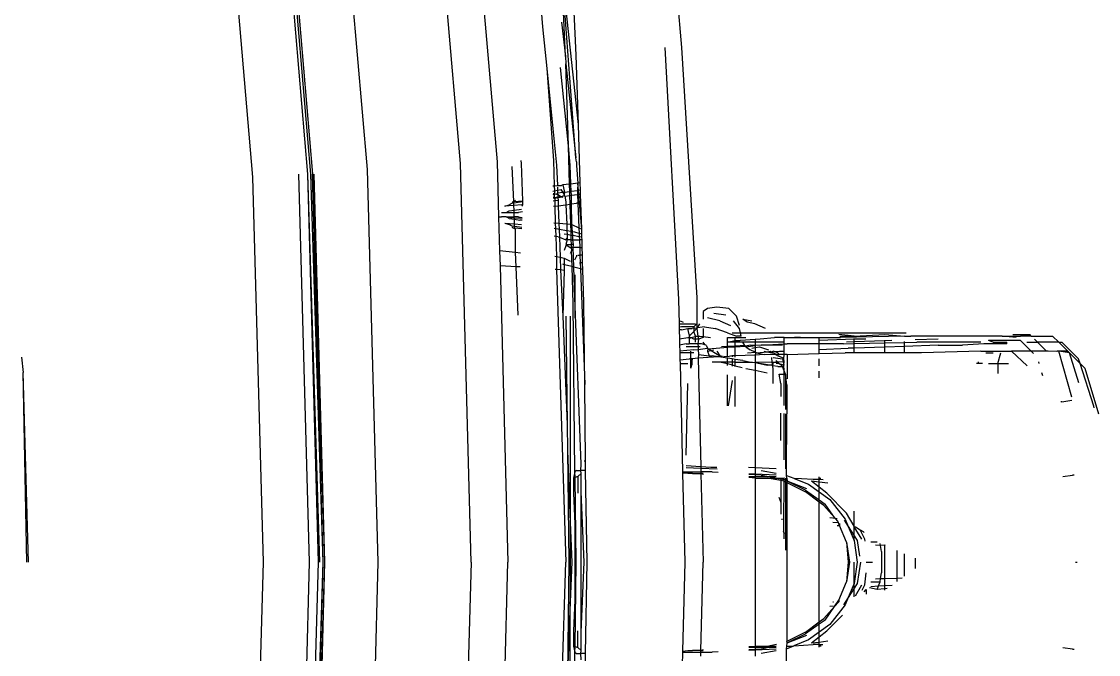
# Model space of a CAD drawing. Header units: millimetres. Extents: x -41292 to 298682, y -22072 to 33155.
# Drawn here: x 26291.7 to 26362.3, y 10527.7 to 10569.2 of the extents above; entities that cross this region are included whole.
import ezdxf

# ---------------------------------------------------------------- set-up
doc = ezdxf.new("R2010")
doc.units = ezdxf.units.MM

# ---------------------------------------------------------------- blocks, each defined once
blk = doc.blocks.new('AHSISHEUD')
for p, q in [((26951.827, 28233.95), (26953.214, 28216.91)), ((26947.827, 28207.95), (26945.627, 28233.55)), ((26948.027, 28233.75), (26950.227, 28208.05)), ((26939.527, 28232.75), (26941.727, 28207.55)), ((26937.827, 28207.25), (26935.727, 28232.25)), ((26938.027, 28207.25), (26935.927, 28232.25)), ((26936.027, 28232.25), (26938.127, 28207.25)), ((26934.227, 28207.05), (26932.127, 28231.75)), ((26961.02, 28230.35), (26962.32, 28215.55)), ((26955.56, 28210.512), (26954.421, 28221.236)), ((26954.72, 28214.95), (26954.421, 28221.236)), ((26955.397, 28208.329), (26954.421, 28221.236)), ((26955.42, 28215.05), (26955.102, 28221.773)), ((26954.44, 28217.215), (26954.72, 28214.95)), ((26953.214, 28216.91), (26953.49, 28214.169)), ((26961.22, 28215.55), (26962.12, 28199.05)), ((26962.32, 28215.55), (26963.32, 28199.15)), ((26954.72, 28214.95), (26954.735, 28214.482)), ((26955.56, 28210.512), (26955.42, 28215.05)), ((26953.49, 28214.169), (26954.127, 28207.85)), ((26953.49, 28214.169), (26953.927, 28208.15)), ((26954.9, 28209.116), (26954.386, 28214.234)), ((26954.735, 28214.482), (26955.397, 28208.329)), ((26954.9, 28209.116), (26954.735, 28214.482)), ((26955.679, 28206.679), (26955.56, 28210.512)), ((26955.027, 28207.85), (26954.9, 28209.116)), ((26954.978, 28206.587), (26954.9, 28209.116)), ((26948.527, 28181.85), (26947.827, 28207.95)), ((26950.227, 28208.05), (26950.323, 28204.463)), ((26951.827, 28207.95), (26951.811, 28208.138)), ((26951.917, 28205.513), (26951.827, 28207.95)), ((26953.927, 28208.15), (26953.978, 28206.489)), ((26954.127, 28207.85), (26954.179, 28206.512)), ((26955.071, 28206.599), (26955.027, 28207.85)), ((26955.427, 28208.05), (26955.397, 28208.329)), ((26955.427, 28208.05), (26955.436, 28207.816)), ((26955.436, 28207.816), (26955.524, 28206.659)), ((26937.227, 28207.25), (26937.927, 28181.85)), ((26938.627, 28181.85), (26937.827, 28207.25)), ((26938.527, 28181.85), (26937.827, 28207.25)), ((26938.827, 28181.85), (26938.027, 28207.25)), ((26938.827, 28181.85), (26938.127, 28207.25)), ((26938.127, 28207.25), (26938.927, 28181.85)), ((26938.227, 28207.25), (26938.927, 28181.85)), ((26941.727, 28207.55), (26942.427, 28181.85)), ((26951.316, 28205.458), (26951.227, 28207.75)), ((26934.927, 28181.85), (26934.227, 28207.05)), ((26953.878, 28206.478), (26953.978, 28206.489)), ((26953.978, 28206.489), (26954.179, 28206.512)), ((26953.978, 28206.489), (26953.988, 28206.162)), ((26954.179, 28206.512), (26954.46, 28206.52)), ((26954.183, 28206.394), (26954.191, 28206.203)), ((26954.527, 28206.55), (26954.46, 28206.52)), ((26954.978, 28206.587), (26954.527, 28206.55)), ((26954.527, 28206.55), (26954.627, 28206.15)), ((26955.071, 28206.599), (26954.978, 28206.587)), ((26954.993, 28206.102), (26954.978, 28206.587)), ((26955.524, 28206.659), (26955.071, 28206.599)), ((26955.087, 28206.115), (26955.071, 28206.599)), ((26955.524, 28206.659), (26955.499, 28206.168)), ((26955.679, 28206.679), (26955.524, 28206.659)), ((26955.561, 28206.176), (26955.524, 28206.659)), ((26955.694, 28206.194), (26955.679, 28206.679)), ((26953.888, 28206.142), (26953.988, 28206.162)), ((26953.994, 28205.972), (26953.894, 28205.959)), ((26953.895, 28205.923), (26953.994, 28205.972)), ((26953.9, 28205.755), (26954.001, 28205.734)), ((26954.001, 28205.734), (26953.901, 28205.722)), ((26954.003, 28205.663), (26953.927, 28205.65)), ((26953.988, 28206.162), (26954.191, 28206.203)), ((26953.988, 28206.162), (26953.994, 28205.972)), ((26953.994, 28205.972), (26954.127, 28205.95)), ((26954.001, 28205.734), (26953.994, 28205.972)), ((26954.001, 28205.734), (26954.208, 28205.76)), ((26954.001, 28205.734), (26954.003, 28205.663)), ((26954.21, 28205.697), (26954.003, 28205.663)), ((26954.003, 28205.663), (26954.007, 28205.523)), ((26954.198, 28205.999), (26954.127, 28205.95)), ((26954.127, 28205.95), (26954.202, 28205.913)), ((26954.191, 28206.203), (26954.427, 28206.25)), ((26954.191, 28206.203), (26954.198, 28205.999)), ((26954.563, 28206.046), (26954.198, 28205.999)), ((26954.198, 28205.999), (26954.202, 28205.913)), ((26954.202, 28205.913), (26954.389, 28205.819)), ((26954.202, 28205.913), (26954.208, 28205.76)), ((26954.208, 28205.76), (26954.389, 28205.819)), ((26954.208, 28205.76), (26954.21, 28205.697)), ((26954.527, 28205.75), (26954.21, 28205.697)), ((26954.21, 28205.697), (26954.227, 28205.55)), ((26954.389, 28205.819), (26954.447, 28205.79)), ((26954.563, 28206.046), (26954.427, 28206.25)), ((26954.447, 28205.79), (26954.627, 28205.85)), ((26954.447, 28205.79), (26954.527, 28205.75)), ((26954.641, 28206.056), (26954.563, 28206.046)), ((26954.627, 28205.95), (26954.563, 28206.046)), ((26954.627, 28206.15), (26954.641, 28206.056)), ((26954.641, 28206.056), (26954.627, 28205.95)), ((26954.627, 28205.95), (26954.627, 28205.85)), ((26954.627, 28205.85), (26954.675, 28205.819)), ((26954.993, 28206.102), (26954.641, 28206.056)), ((26954.675, 28205.819), (26955.001, 28205.86)), ((26954.675, 28205.819), (26954.727, 28205.45)), ((26955.087, 28206.115), (26954.993, 28206.102)), ((26955.001, 28205.86), (26954.993, 28206.102)), ((26955.001, 28205.86), (26955.096, 28205.872)), ((26955.018, 28205.292), (26955.001, 28205.86)), ((26955.499, 28206.168), (26955.087, 28206.115)), ((26955.096, 28205.872), (26955.087, 28206.115)), ((26955.096, 28205.872), (26955.508, 28205.924)), ((26955.115, 28205.306), (26955.096, 28205.872)), ((26955.561, 28206.176), (26955.499, 28206.168)), ((26955.499, 28206.168), (26955.508, 28205.924)), ((26955.508, 28205.924), (26955.579, 28205.933)), ((26955.508, 28205.924), (26955.53, 28205.362)), ((26955.694, 28206.194), (26955.561, 28206.176)), ((26955.579, 28205.933), (26955.561, 28206.176)), ((26955.579, 28205.933), (26955.701, 28205.948)), ((26955.622, 28205.372), (26955.579, 28205.933)), ((26955.701, 28205.948), (26955.694, 28206.194)), ((26955.719, 28205.383), (26955.701, 28205.948)), ((26950.727, 28205.15), (26951.027, 28205.25)), ((26951.326, 28205.205), (26950.727, 28205.15)), ((26951.227, 28205.35), (26951.027, 28205.25)), ((26951.227, 28205.45), (26951.316, 28205.458)), ((26951.319, 28205.362), (26951.227, 28205.35)), ((26951.316, 28205.458), (26951.427, 28205.55)), ((26951.316, 28205.458), (26951.917, 28205.513)), ((26951.319, 28205.362), (26951.316, 28205.458)), ((26951.914, 28205.436), (26951.319, 28205.362)), ((26951.326, 28205.205), (26951.319, 28205.362)), ((26951.827, 28205.25), (26951.326, 28205.205)), ((26951.338, 28204.889), (26951.326, 28205.205)), ((26951.827, 28205.25), (26951.906, 28205.26)), ((26951.902, 28205.159), (26951.906, 28205.26)), ((26951.906, 28205.26), (26951.914, 28205.436)), ((26951.914, 28205.436), (26951.917, 28205.513)), ((26953.908, 28205.51), (26954.007, 28205.523)), ((26954.007, 28205.147), (26953.919, 28205.132)), ((26954.007, 28205.523), (26954.227, 28205.55)), ((26954.007, 28205.523), (26954.007, 28205.147)), ((26954.007, 28205.147), (26954.23, 28205.179)), ((26954.007, 28205.147), (26954.027, 28204.05)), ((26954.227, 28205.55), (26954.23, 28205.179)), ((26954.23, 28205.179), (26954.736, 28205.251)), ((26954.23, 28205.179), (26954.274, 28204.028)), ((26954.727, 28205.45), (26954.736, 28205.251)), ((26954.736, 28205.251), (26955.018, 28205.292)), ((26954.736, 28205.251), (26954.788, 28203.981)), ((26955.018, 28205.292), (26955.115, 28205.306)), ((26955.059, 28203.956), (26955.018, 28205.292)), ((26955.115, 28205.306), (26955.427, 28205.35)), ((26955.127, 28203.95), (26955.115, 28205.306)), ((26955.53, 28205.362), (26955.427, 28205.35)), ((26955.622, 28205.372), (26955.53, 28205.362)), ((26955.53, 28205.362), (26955.592, 28203.736)), ((26955.719, 28205.383), (26955.622, 28205.372)), ((26955.772, 28203.653), (26955.622, 28205.372)), ((26955.772, 28203.653), (26955.719, 28205.383)), ((26950.323, 28204.463), (26950.527, 28204.45)), ((26950.323, 28204.463), (26950.383, 28202.234)), ((26950.527, 28204.75), (26950.827, 28204.75)), ((26950.827, 28204.45), (26950.527, 28204.45)), ((26950.827, 28204.75), (26951.027, 28204.85)), ((26950.827, 28204.75), (26951.343, 28204.75)), ((26950.87, 28204.429), (26950.827, 28204.45)), ((26951.355, 28204.45), (26950.87, 28204.429)), ((26951.027, 28204.35), (26950.87, 28204.429)), ((26950.87, 28204.429), (26951.357, 28204.398)), ((26951.027, 28204.85), (26951.338, 28204.889)), ((26951.027, 28204.35), (26951.36, 28204.303)), ((26951.338, 28204.889), (26951.827, 28204.95)), ((26951.343, 28204.75), (26951.338, 28204.889)), ((26951.343, 28204.75), (26951.627, 28204.75)), ((26951.355, 28204.45), (26951.343, 28204.75)), ((26951.627, 28204.45), (26951.355, 28204.45)), ((26951.357, 28204.398), (26951.355, 28204.45)), ((26951.357, 28204.398), (26951.869, 28204.366)), ((26951.36, 28204.303), (26951.357, 28204.398)), ((26951.36, 28204.303), (26951.727, 28204.25)), ((26951.372, 28203.992), (26951.36, 28204.303)), ((26951.887, 28204.794), (26951.627, 28204.75)), ((26951.627, 28204.45), (26951.871, 28204.41)), ((26951.863, 28204.23), (26951.727, 28204.25)), ((26950.727, 28204.05), (26951.027, 28203.95)), ((26950.727, 28204.05), (26951.372, 28203.992)), ((26951.227, 28203.85), (26951.027, 28203.95)), ((26951.379, 28203.829), (26951.227, 28203.85)), ((26951.227, 28203.75), (26951.382, 28203.736)), ((26951.385, 28203.672), (26951.227, 28203.75)), ((26951.372, 28203.992), (26951.827, 28203.95)), ((26951.379, 28203.829), (26951.372, 28203.992)), ((26951.844, 28203.762), (26951.379, 28203.829)), ((26951.382, 28203.736), (26951.379, 28203.829)), ((26951.382, 28203.736), (26951.841, 28203.694)), ((26951.385, 28203.672), (26951.382, 28203.736)), ((26951.427, 28203.65), (26951.385, 28203.672)), ((26951.445, 28202.122), (26951.427, 28203.65)), ((26953.952, 28204.063), (26954.027, 28204.05)), ((26954.064, 28203.671), (26953.963, 28203.683)), ((26954.274, 28204.028), (26954.027, 28204.05)), ((26954.027, 28204.05), (26954.064, 28203.671)), ((26954.227, 28203.65), (26954.064, 28203.671)), ((26954.064, 28203.671), (26954.079, 28203.174)), ((26954.289, 28203.639), (26954.227, 28203.65)), ((26954.788, 28203.981), (26954.274, 28204.028)), ((26954.274, 28204.028), (26954.289, 28203.639)), ((26954.807, 28203.545), (26954.289, 28203.639)), ((26954.289, 28203.639), (26954.309, 28203.117)), ((26954.788, 28203.981), (26954.807, 28203.545)), ((26955.059, 28203.956), (26954.788, 28203.981)), ((26954.807, 28203.545), (26954.816, 28203.316)), ((26955.074, 28203.496), (26954.807, 28203.545)), ((26955.127, 28203.95), (26955.059, 28203.956)), ((26955.074, 28203.496), (26955.059, 28203.956)), ((26955.179, 28203.477), (26955.127, 28203.95)), ((26955.127, 28203.95), (26955.592, 28203.736)), ((26955.592, 28203.736), (26955.772, 28203.653)), ((26955.592, 28203.736), (26955.606, 28203.374)), ((26955.782, 28203.326), (26955.772, 28203.653)), ((26954.079, 28203.174), (26953.978, 28203.19)), ((26954.227, 28203.15), (26954.079, 28203.174)), ((26954.079, 28203.174), (26954.119, 28201.863)), ((26954.227, 28203.15), (26954.309, 28203.117)), ((26954.309, 28203.117), (26954.727, 28202.95)), ((26954.309, 28203.117), (26954.36, 28201.81)), ((26954.627, 28203.35), (26954.816, 28203.316)), ((26954.727, 28202.95), (26954.827, 28203.05)), ((26954.827, 28202.95), (26954.727, 28202.95)), ((26954.827, 28202.95), (26954.727, 28202.65)), ((26954.816, 28203.316), (26955.081, 28203.268)), ((26954.816, 28203.316), (26954.827, 28203.05)), ((26954.827, 28203.05), (26954.827, 28202.95)), ((26955.091, 28202.95), (26954.827, 28202.95)), ((26955.179, 28203.477), (26955.074, 28203.496)), ((26955.081, 28203.268), (26955.074, 28203.496)), ((26955.081, 28203.268), (26955.187, 28203.249)), ((26955.091, 28202.95), (26955.081, 28203.268)), ((26955.1, 28202.65), (26955.091, 28202.95)), ((26955.091, 28202.95), (26955.197, 28202.95)), ((26955.327, 28203.45), (26955.179, 28203.477)), ((26955.187, 28203.249), (26955.179, 28203.477)), ((26955.187, 28203.249), (26955.614, 28203.171)), ((26955.197, 28202.95), (26955.187, 28203.249)), ((26955.197, 28202.95), (26955.622, 28202.95)), ((26955.227, 28202.65), (26955.197, 28202.95)), ((26955.606, 28203.374), (26955.327, 28203.45)), ((26955.782, 28203.326), (26955.606, 28203.374)), ((26955.606, 28203.374), (26955.614, 28203.171)), ((26955.614, 28203.171), (26955.727, 28203.15)), ((26955.614, 28203.171), (26955.622, 28202.95)), ((26955.622, 28202.95), (26955.641, 28202.45)), ((26955.794, 28202.95), (26955.622, 28202.95)), ((26955.727, 28203.15), (26955.788, 28203.135)), ((26955.785, 28203.219), (26955.782, 28203.326)), ((26955.788, 28203.135), (26955.785, 28203.219)), ((26955.794, 28202.95), (26955.788, 28203.135)), ((26955.809, 28202.45), (26955.794, 28202.95)), ((26951.445, 28202.122), (26950.383, 28202.234)), ((26950.383, 28202.234), (26950.427, 28201.25)), ((26954.727, 28202.55), (26954.627, 28202.25)), ((26954.727, 28202.65), (26955.027, 28202.45)), ((26954.727, 28202.65), (26955.1, 28202.65)), ((26955.027, 28202.45), (26955.106, 28202.45)), ((26955.113, 28202.222), (26955.027, 28202.05)), ((26955.227, 28202.65), (26955.1, 28202.65)), ((26955.106, 28202.45), (26955.1, 28202.65)), ((26955.106, 28202.45), (26955.214, 28202.45)), ((26955.127, 28202.25), (26955.106, 28202.45)), ((26955.127, 28202.25), (26955.113, 28202.222)), ((26955.145, 28201.196), (26955.113, 28202.222)), ((26955.214, 28202.45), (26955.227, 28202.65)), ((26955.259, 28201.167), (26955.214, 28202.45)), ((26955.641, 28202.45), (26955.214, 28202.45)), ((26955.641, 28202.45), (26955.809, 28202.45)), ((26955.641, 28202.45), (26955.66, 28201.95)), ((26955.824, 28201.95), (26955.809, 28202.45)), ((26951.774, 28202.087), (26951.445, 28202.122)), ((26951.481, 28201.192), (26951.445, 28202.122)), ((26954.018, 28201.886), (26954.119, 28201.863)), ((26954.119, 28201.863), (26954.117, 28201.007)), ((26954.119, 28201.863), (26954.36, 28201.81)), ((26954.36, 28201.81), (26954.627, 28201.75)), ((26954.36, 28201.81), (26954.392, 28200.976)), ((26954.627, 28201.75), (26955.027, 28201.55)), ((26954.627, 28201.75), (26954.627, 28201.325)), ((26955.327, 28201.65), (26955.427, 28201.85)), ((26955.427, 28201.95), (26955.427, 28201.85)), ((26955.527, 28201.95), (26955.66, 28201.95)), ((26955.627, 28201.45), (26955.679, 28201.45)), ((26955.66, 28201.95), (26955.679, 28201.45)), ((26955.824, 28201.95), (26955.66, 28201.95)), ((26955.679, 28201.45), (26955.694, 28201.059)), ((26955.827, 28201.45), (26955.679, 28201.45)), ((26955.827, 28201.45), (26955.824, 28201.95)), ((26955.853, 28201.019), (26955.827, 28201.45)), ((26951.481, 28201.192), (26950.427, 28201.25)), ((26950.427, 28201.25), (26950.927, 28181.85)), ((26951.736, 28201.178), (26951.481, 28201.192)), ((26951.603, 28198.012), (26951.481, 28201.192)), ((26954.117, 28201.007), (26954.044, 28201.015)), ((26954.117, 28201.007), (26954.727, 28181.85)), ((26954.392, 28200.976), (26954.145, 28201.004)), ((26954.627, 28200.95), (26954.392, 28200.976)), ((26954.392, 28200.976), (26954.527, 28197.95)), ((26954.627, 28201.325), (26954.527, 28201.35)), ((26954.627, 28200.95), (26954.527, 28197.95)), ((26954.627, 28201.325), (26954.627, 28200.95)), ((26955.145, 28201.196), (26954.627, 28201.325)), ((26955.259, 28201.167), (26955.145, 28201.196)), ((26955.22, 28198.75), (26955.145, 28201.196)), ((26955.327, 28199.183), (26955.259, 28201.167)), ((26955.694, 28201.059), (26955.259, 28201.167)), ((26955.853, 28201.019), (26955.694, 28201.059)), ((26955.694, 28201.059), (26955.983, 28193.481)), ((26955.92, 28198.85), (26955.853, 28201.019)), ((26955.327, 28200.65), (26955.327, 28199.183)), ((26955.327, 28187.75), (26955.22, 28198.75)), ((26955.327, 28199.183), (26955.327, 28197.85)), ((26955.727, 28188.25), (26955.327, 28199.183)), ((26955.983, 28193.481), (26955.92, 28198.85)), ((26962.12, 28199.05), (26962.157, 28197.45)), ((26963.32, 28199.15), (26963.32, 28197.45)), ((26954.527, 28197.95), (26954.827, 28190.85)), ((26954.727, 28197.95), (26954.827, 28190.85)), ((26955.027, 28197.95), (26955.027, 28184.45)), ((26964.02, 28198.45), (26963.72, 28198.25)), ((26963.72, 28198.25), (26963.72, 28197.75)), ((26964.62, 28198.55), (26964.02, 28198.45)), ((26964.42, 28198.15), (26965.22, 28198.05)), ((26965.42, 28198.45), (26964.62, 28198.55)), ((26965.92, 28197.95), (26965.42, 28198.45)), ((26966.12, 28197.35), (26965.92, 28197.95)), ((26962.157, 28197.45), (26962.163, 28197.224)), ((26962.157, 28197.45), (26963.22, 28197.45)), ((26962.32, 28197.25), (26962.163, 28197.224)), ((26962.163, 28197.224), (26962.167, 28197.05)), ((26962.22, 28197.65), (26962.42, 28197.55)), ((26963.12, 28197.25), (26962.32, 28197.25)), ((26963.32, 28197.45), (26963.12, 28197.25)), ((26963.12, 28197.25), (26963.12, 28197.163)), ((26963.32, 28197.45), (26963.32, 28197.15)), ((26963.32, 28197.15), (26963.365, 28197.193)), ((26963.365, 28197.193), (26963.52, 28197.45)), ((26963.82, 28197.25), (26963.365, 28197.193)), ((26963.82, 28197.25), (26964.52, 28197.15)), ((26964.82, 28197.65), (26964.02, 28197.85)), ((26964.82, 28197.65), (26965.52, 28197.35)), ((26966.12, 28197.15), (26965.72, 28197.65)), ((26966.32, 28197.75), (26966.92, 28197.65)), ((26966.62, 28197.55), (26966.32, 28197.75)), ((26967.12, 28197.45), (26966.62, 28197.55)), ((26967.82, 28197.15), (26967.12, 28197.45)), ((26962.32, 28197.05), (26962.167, 28197.05)), ((26962.167, 28197.05), (26962.18, 28196.473)), ((26962.18, 28196.473), (26962.72, 28196.55)), ((26962.32, 28197.05), (26962.72, 28197.15)), ((26962.72, 28197.15), (26963.02, 28197.15)), ((26962.82, 28196.75), (26962.72, 28197.15)), ((26962.72, 28196.55), (26962.82, 28196.563)), ((26963.12, 28196.95), (26962.82, 28196.65)), ((26962.82, 28196.75), (26962.82, 28196.65)), ((26962.82, 28196.65), (26962.82, 28196.563)), ((26962.82, 28196.563), (26962.92, 28196.55)), ((26962.82, 28196.563), (26962.82, 28196.45)), ((26962.92, 28196.55), (26962.82, 28196.45)), ((26962.92, 28196.55), (26963.22, 28196.613)), ((26963.12, 28196.45), (26962.92, 28196.55)), ((26963.12, 28197.163), (26963.02, 28197.15)), ((26963.12, 28197.163), (26963.12, 28196.95)), ((26963.32, 28197.15), (26963.12, 28197.163)), ((26963.32, 28197.15), (26963.12, 28196.95)), ((26963.22, 28196.65), (26963.12, 28196.95)), ((26963.22, 28196.65), (26963.378, 28196.633)), ((26963.22, 28196.613), (26963.22, 28196.65)), ((26963.22, 28196.613), (26963.378, 28196.633)), ((26963.22, 28196.45), (26963.22, 28196.613)), ((26963.32, 28197.15), (26963.378, 28196.633)), ((26963.378, 28196.633), (26963.42, 28196.65)), ((26963.378, 28196.633), (26963.42, 28196.45)), ((26963.42, 28196.65), (26963.52, 28196.65)), ((26963.72, 28196.55), (26963.42, 28196.45)), ((26963.52, 28196.65), (26963.72, 28196.622)), ((26963.72, 28197.15), (26963.72, 28196.622)), ((26963.72, 28196.622), (26963.72, 28196.55)), ((26963.72, 28196.622), (26964.22, 28196.55)), ((26965.32, 28196.85), (26964.52, 28197.15)), ((26965.32, 28196.85), (26965.92, 28196.65)), ((26965.327, 28196.55), (26965.827, 28196.55)), ((26965.327, 28196.25), (26965.327, 28196.55)), ((26965.627, 28196.85), (26966.18, 28196.85)), ((26965.827, 28196.55), (26966.527, 28196.55)), ((26965.827, 28196.35), (26965.827, 28196.55)), ((26966.22, 28196.65), (26965.92, 28196.65)), ((26966.18, 28196.85), (26966.12, 28197.15)), ((26966.22, 28196.65), (26966.18, 28196.85)), ((26966.18, 28196.85), (26977.027, 28196.85)), ((26967.458, 28196.468), (26968.394, 28196.55)), ((26969.027, 28196.55), (26968.394, 28196.55)), ((26969.027, 28196.55), (26969.327, 28196.55)), ((26969.027, 28196.25), (26969.027, 28196.55)), ((26969.327, 28196.55), (26970.089, 28196.596)), ((26969.327, 28196.55), (26971.327, 28196.55)), ((26971.327, 28196.55), (26972.727, 28196.55)), ((26971.327, 28196.35), (26971.327, 28196.55)), ((26973.627, 28196.65), (26972.627, 28196.75)), ((26972.677, 28196.65), (26973.627, 28196.65)), ((26976.927, 28196.65), (26972.727, 28196.55)), ((26973.627, 28196.65), (26975.627, 28196.75)), ((26973.627, 28196.45), (26973.627, 28196.496)), ((26975.627, 28196.75), (26976.927, 28196.65)), ((26976.927, 28196.65), (26977.327, 28196.65)), ((26983.327, 28196.65), (26977.327, 28196.65)), ((26984.227, 28196.55), (26983.327, 28196.65)), ((26983.327, 28196.65), (26983.727, 28196.65)), ((26983.727, 28196.65), (26984.527, 28196.65)), ((26984.027, 28196.75), (26984.927, 28196.75)), ((26984.527, 28196.65), (26984.927, 28196.75)), ((26985.227, 28196.65), (26984.527, 28196.65)), ((26984.927, 28196.75), (26985.127, 28196.75)), ((26985.227, 28196.65), (26985.127, 28196.75)), ((26985.227, 28196.65), (26986.627, 28196.65)), ((26986.627, 28196.65), (26987.027, 28196.25)), ((26962.18, 28196.473), (26962.19, 28196.063)), ((26962.627, 28196.15), (26962.19, 28196.063)), ((26962.19, 28196.063), (26962.199, 28195.666)), ((26962.627, 28196.15), (26962.82, 28196.15)), ((26963.394, 28195.95), (26962.627, 28195.95)), ((26962.82, 28196.45), (26962.82, 28196.15)), ((26963.39, 28196.15), (26962.82, 28196.15)), ((26963.22, 28196.45), (26963.12, 28196.45)), ((26963.22, 28196.25), (26963.22, 28196.45)), ((26963.42, 28196.45), (26963.22, 28196.45)), ((26963.42, 28196.45), (26963.39, 28196.15)), ((26963.62, 28196.15), (26963.39, 28196.15)), ((26963.39, 28196.15), (26963.394, 28195.95)), ((26963.527, 28195.95), (26963.394, 28195.95)), ((26963.394, 28195.95), (26963.398, 28195.77)), ((26963.398, 28195.77), (26964.02, 28195.85)), ((26963.854, 28196.072), (26963.62, 28196.15)), ((26963.854, 28196.072), (26963.72, 28196.25)), ((26963.92, 28196.05), (26963.854, 28196.072)), ((26963.92, 28196.05), (26964.02, 28195.85)), ((26964.02, 28195.85), (26964.069, 28195.82)), ((26964.02, 28195.85), (26964.027, 28195.817)), ((26964.027, 28195.817), (26964.02, 28195.65)), ((26964.069, 28195.82), (26965.327, 28195.913)), ((26964.069, 28195.82), (26964.249, 28195.707)), ((26965.327, 28195.971), (26964.927, 28195.95)), ((26965.327, 28196.25), (26965.827, 28196.35)), ((26965.822, 28196.25), (26965.327, 28196.25)), ((26965.327, 28195.971), (26965.327, 28196.25)), ((26965.827, 28195.998), (26965.327, 28195.971)), ((26965.327, 28195.913), (26965.327, 28195.971)), ((26965.327, 28195.913), (26965.827, 28195.95)), ((26965.327, 28195.297), (26965.327, 28195.913)), ((26965.822, 28196.25), (26965.827, 28196.35)), ((26966.32, 28196.25), (26965.822, 28196.25)), ((26965.827, 28195.998), (26965.822, 28196.25)), ((26965.827, 28196.35), (26966.127, 28196.35)), ((26966.466, 28196.031), (26965.827, 28195.998)), ((26965.827, 28195.95), (26965.827, 28195.998)), ((26965.827, 28195.95), (26966.494, 28195.989)), ((26965.827, 28195.356), (26965.827, 28195.95)), ((26966.127, 28196.35), (26966.182, 28196.378)), ((26966.182, 28196.378), (26967.127, 28196.438)), ((26967.127, 28196.25), (26966.32, 28196.25)), ((26966.466, 28196.031), (26966.32, 28196.25)), ((26966.494, 28195.989), (26966.466, 28196.031)), ((26966.827, 28196.05), (26966.494, 28195.989)), ((26966.52, 28195.95), (26966.494, 28195.989)), ((26966.52, 28195.95), (26967.127, 28196.027)), ((26966.52, 28195.95), (26966.82, 28195.75)), ((26967.127, 28196.027), (26966.827, 28196.05)), ((26966.92, 28195.85), (26967.127, 28195.892)), ((26967.127, 28196.438), (26967.458, 28196.468)), ((26967.127, 28196.438), (26967.127, 28196.25)), ((26969.027, 28196.25), (26967.127, 28196.25)), ((26967.127, 28196.25), (26967.127, 28196.027)), ((26967.527, 28196.05), (26967.127, 28196.027)), ((26967.127, 28196.027), (26967.127, 28195.892)), ((26967.127, 28195.892), (26967.42, 28195.95)), ((26967.127, 28195.892), (26967.127, 28195.597)), ((26967.42, 28195.95), (26968.02, 28195.75)), ((26967.527, 28196.05), (26969.027, 28196.138)), ((26968.927, 28196.05), (26967.527, 28196.05)), ((26969.027, 28196.138), (26969.027, 28196.25)), ((26969.027, 28196.138), (26969.227, 28196.15)), ((26969.027, 28195.663), (26969.027, 28196.138)), ((26971.327, 28196.15), (26969.227, 28196.15)), ((26973.627, 28196.45), (26971.327, 28196.35)), ((26971.327, 28196.15), (26971.327, 28196.35)), ((26972.927, 28196.15), (26971.327, 28196.15)), ((26971.327, 28195.764), (26971.327, 28196.15)), ((26971.327, 28195.764), (26973.227, 28195.85)), ((26972.927, 28196.15), (26973.627, 28196.165)), ((26973.627, 28196.267), (26973.127, 28196.25)), ((26973.573, 28195.862), (26973.227, 28195.85)), ((26974.394, 28196.45), (26973.627, 28196.45)), ((26973.627, 28196.267), (26973.627, 28196.45)), ((26975.627, 28196.334), (26973.627, 28196.267)), ((26973.627, 28196.165), (26973.627, 28196.267)), ((26973.627, 28196.165), (26975.627, 28196.207)), ((26973.627, 28195.864), (26973.627, 28196.165)), ((26975.627, 28195.932), (26973.627, 28195.864)), ((26973.627, 28195.55), (26973.627, 28195.864)), ((26975.627, 28196.334), (26975.627, 28196.376)), ((26976.084, 28196.349), (26975.627, 28196.334)), ((26975.627, 28196.207), (26975.627, 28196.334)), ((26975.627, 28196.207), (26976.927, 28196.234)), ((26975.627, 28195.932), (26975.627, 28196.207)), ((26976.927, 28195.976), (26975.627, 28195.932)), ((26975.627, 28195.55), (26975.627, 28195.932)), ((26976.927, 28196.234), (26976.927, 28196.298)), ((26976.927, 28196.234), (26977.727, 28196.25)), ((26976.927, 28195.976), (26976.927, 28196.234)), ((26979.127, 28196.05), (26976.927, 28195.976)), ((26976.927, 28195.55), (26976.927, 28195.976)), ((26979.127, 28196.45), (26977.615, 28196.4)), ((26981.927, 28196.25), (26977.727, 28196.25)), ((26979.127, 28196.05), (26980.727, 28196.05)), ((26982.127, 28196.15), (26980.727, 28196.05)), ((26983.627, 28196.15), (26982.127, 28196.15)), ((26982.727, 28196.25), (26982.427, 28196.35)), ((26984.527, 28196.35), (26982.427, 28196.35)), ((26982.727, 28196.25), (26983.627, 28196.25)), ((26983.627, 28196.15), (26983.627, 28196.25)), ((26984.527, 28196.35), (26985.227, 28195.65)), ((26984.927, 28196.25), (26985.627, 28196.25)), ((26985.627, 28196.25), (26985.427, 28196.45)), ((26986.227, 28195.65), (26985.627, 28196.25)), ((26987.027, 28196.25), (26985.627, 28196.25)), ((26987.027, 28196.25), (26987.627, 28195.65)), ((26987.027, 28196.25), (26987.227, 28196.25)), ((26987.227, 28196.25), (26988.327, 28195.15)), ((26919.074, 28195.262), (26919.184, 28194.253)), ((26963.127, 28195.75), (26962.199, 28195.666)), ((26962.199, 28195.666), (26962.202, 28195.55)), ((26962.92, 28195.55), (26962.202, 28195.55)), ((26962.202, 28195.55), (26962.212, 28195.099)), ((26962.212, 28195.099), (26962.827, 28195.15)), ((26962.212, 28195.099), (26962.218, 28194.85)), ((26962.92, 28195.157), (26962.827, 28195.15)), ((26962.92, 28195.55), (26962.92, 28195.65)), ((26963.127, 28195.55), (26962.92, 28195.55)), ((26962.92, 28195.157), (26962.92, 28195.55)), ((26962.92, 28194.55), (26962.92, 28195.157)), ((26963.02, 28195.15), (26962.92, 28195.157)), ((26963.02, 28195.15), (26962.92, 28194.55)), ((26963.412, 28195.192), (26963.02, 28195.15)), ((26963.02, 28194.75), (26963.02, 28195.15)), ((26963.127, 28195.75), (26963.398, 28195.77)), ((26963.398, 28195.77), (26963.42, 28195.45)), ((26963.42, 28195.45), (26963.412, 28195.192)), ((26964.742, 28195.287), (26963.412, 28195.192)), ((26963.412, 28195.192), (26963.576, 28188.091)), ((26963.42, 28195.45), (26964.12, 28195.35)), ((26964.02, 28195.65), (26964.249, 28195.707)), ((26964.02, 28195.65), (26964.12, 28195.35)), ((26964.12, 28195.35), (26964.32, 28195.35)), ((26964.249, 28195.707), (26964.42, 28195.75)), ((26964.249, 28195.707), (26964.82, 28195.35)), ((26964.742, 28195.287), (26964.32, 28195.35)), ((26964.62, 28195.65), (26964.82, 28195.35)), ((26965.327, 28195.199), (26964.742, 28195.287)), ((26964.999, 28195.315), (26964.82, 28195.35)), ((26965.327, 28195.297), (26965.073, 28195.311)), ((26965.627, 28195.35), (26965.327, 28195.297)), ((26965.327, 28194.95), (26965.327, 28195.199)), ((26965.627, 28195.154), (26965.327, 28195.199)), ((26965.827, 28195.356), (26965.627, 28195.35)), ((26965.627, 28195.35), (26965.627, 28195.281)), ((26965.627, 28195.154), (26965.627, 28194.95)), ((26965.827, 28195.124), (26965.627, 28195.154)), ((26967.127, 28195.392), (26965.827, 28195.356)), ((26965.827, 28195.271), (26965.827, 28195.356)), ((26965.827, 28194.95), (26965.827, 28195.124)), ((26966.32, 28195.05), (26965.827, 28195.124)), ((26966.627, 28195.55), (26967.127, 28195.597)), ((26967.127, 28195.597), (26966.82, 28195.75)), ((26967.169, 28195.576), (26967.127, 28195.597)), ((26967.169, 28195.576), (26967.127, 28195.392)), ((26967.72, 28195.45), (26967.127, 28195.392)), ((26967.127, 28195.392), (26967.127, 28194.923)), ((26967.22, 28195.55), (26967.169, 28195.576)), ((26967.22, 28195.55), (26967.914, 28195.612)), ((26967.22, 28195.55), (26967.72, 28195.45)), ((26967.72, 28195.65), (26967.914, 28195.612)), ((26968.5, 28195.43), (26967.72, 28195.45)), ((26967.914, 28195.612), (26968.12, 28195.65)), ((26967.914, 28195.612), (26968.22, 28195.55)), ((26968.12, 28195.65), (26968.173, 28195.624)), ((26968.173, 28195.624), (26968.32, 28195.65)), ((26968.173, 28195.624), (26968.32, 28195.55)), ((26968.22, 28195.55), (26968.32, 28195.55)), ((26968.258, 28194.95), (26968.22, 28195.25)), ((26968.371, 28195.633), (26968.32, 28195.65)), ((26968.38, 28195.51), (26968.32, 28195.55)), ((26968.32, 28195.25), (26968.92, 28195.15)), ((26968.371, 28195.633), (26968.727, 28195.65)), ((26968.62, 28195.55), (26968.371, 28195.633)), ((26968.38, 28195.51), (26968.62, 28195.45)), ((26968.5, 28195.43), (26968.38, 28195.51)), ((26968.62, 28195.45), (26968.5, 28195.43)), ((26968.62, 28195.35), (26968.5, 28195.43)), ((26968.72, 28195.45), (26968.62, 28195.55)), ((26968.62, 28195.45), (26968.72, 28195.45)), ((26968.62, 28195.35), (26968.92, 28195.25)), ((26969.027, 28195.445), (26968.72, 28195.45)), ((26968.727, 28195.65), (26969.027, 28195.663)), ((26969.02, 28195.15), (26968.92, 28195.15)), ((26968.92, 28195.15), (26968.966, 28194.965)), ((26969.02, 28195.15), (26969.027, 28195.445)), ((26969.027, 28194.968), (26969.02, 28195.15)), ((26969.027, 28195.445), (26969.027, 28195.663)), ((26969.227, 28195.45), (26969.027, 28195.445)), ((26969.227, 28195.45), (26971.327, 28195.506)), ((26969.227, 28195.45), (26969.227, 28193.85)), ((26971.327, 28195.506), (26971.327, 28195.764)), ((26971.327, 28195.506), (26973.027, 28195.55)), ((26971.327, 28194.706), (26971.327, 28195.148)), ((26973.627, 28195.55), (26973.027, 28195.55)), ((26975.627, 28195.55), (26973.627, 28195.55)), ((26976.927, 28195.55), (26975.627, 28195.55)), ((26978.027, 28195.55), (26976.927, 28195.55)), ((26981.927, 28195.65), (26978.027, 28195.55)), ((26981.927, 28195.65), (26983.927, 28195.65)), ((26982.252, 28195.55), (26982.727, 28195.55)), ((26983.027, 28194.85), (26983.227, 28195.55)), ((26983.927, 28195.65), (26984.966, 28194.706)), ((26985.227, 28195.65), (26983.927, 28195.65)), ((26985.227, 28195.65), (26985.361, 28195.517)), ((26986.227, 28195.65), (26985.227, 28195.65)), ((26986.327, 28195.65), (26986.227, 28195.65)), ((26986.894, 28195.631), (26986.327, 28195.65)), ((26986.927, 28195.65), (26986.894, 28195.631)), ((26987.027, 28195.65), (26986.927, 28195.65)), ((26987.873, 28192.642), (26987.027, 28195.65)), ((26987.727, 28195.55), (26987.027, 28195.65)), ((26987.627, 28195.65), (26987.027, 28195.65)), ((26987.627, 28195.65), (26987.727, 28195.55)), ((26988.34, 28193.589), (26987.727, 28195.55)), ((26987.727, 28195.55), (26988.423, 28194.855)), ((26988.423, 28194.855), (26988.327, 28195.15)), ((26962.218, 28194.85), (26962.727, 28194.85)), ((26962.218, 28194.85), (26962.383, 28187.75)), ((26964.92, 28194.95), (26964.327, 28194.95)), ((26964.92, 28194.95), (26965.327, 28194.842)), ((26965.327, 28194.95), (26964.92, 28194.95)), ((26965.327, 28194.842), (26965.327, 28194.95)), ((26965.627, 28194.95), (26965.327, 28194.95)), ((26965.327, 28194.729), (26965.327, 28194.842)), ((26965.327, 28194.842), (26965.627, 28194.762)), ((26965.627, 28194.95), (26965.627, 28194.762)), ((26965.8, 28194.95), (26965.627, 28194.95)), ((26965.627, 28194.762), (26965.627, 28194.684)), ((26965.627, 28194.762), (26965.827, 28194.708)), ((26965.827, 28194.708), (26965.827, 28194.95)), ((26965.827, 28194.95), (26966.854, 28194.95)), ((26965.827, 28194.654), (26965.827, 28194.708)), ((26965.827, 28194.708), (26966.292, 28194.585)), ((26966.32, 28195.05), (26966.854, 28194.95)), ((26966.523, 28194.53), (26967.127, 28194.409)), ((26966.854, 28194.95), (26966.954, 28194.95)), ((26966.954, 28194.95), (26967.127, 28194.923)), ((26968.258, 28194.95), (26967.127, 28194.923)), ((26967.127, 28194.923), (26968.22, 28194.75)), ((26967.127, 28194.923), (26967.92, 28194.75)), ((26967.127, 28194.923), (26967.127, 28194.409)), ((26967.127, 28194.409), (26967.92, 28194.25)), ((26967.127, 28194.409), (26967.127, 28188.015)), ((26968.22, 28194.75), (26967.92, 28194.75)), ((26968.289, 28194.698), (26968.22, 28194.75)), ((26968.32, 28194.85), (26968.258, 28194.95)), ((26968.289, 28194.698), (26968.258, 28194.95)), ((26968.258, 28194.95), (26968.52, 28194.95)), ((26968.289, 28194.698), (26968.32, 28194.85)), ((26968.32, 28194.45), (26968.289, 28194.698)), ((26968.62, 28194.65), (26968.289, 28194.698)), ((26968.32, 28193.55), (26968.32, 28194.45)), ((26968.52, 28195.05), (26968.52, 28194.95)), ((26968.627, 28194.95), (26968.52, 28195.05)), ((26968.72, 28194.85), (26968.52, 28194.95)), ((26968.627, 28194.95), (26968.52, 28194.95)), ((26968.72, 28194.85), (26968.52, 28194.85)), ((26968.62, 28194.65), (26968.92, 28194.65)), ((26968.966, 28194.965), (26968.627, 28194.95)), ((26968.72, 28194.85), (26968.627, 28194.95)), ((26968.72, 28194.85), (26968.77, 28194.8)), ((26968.77, 28194.8), (26968.92, 28194.65)), ((26969.02, 28194.75), (26968.77, 28194.8)), ((26969.027, 28194.383), (26968.92, 28194.65)), ((26969.027, 28194.968), (26968.966, 28194.965)), ((26968.966, 28194.965), (26969.02, 28194.75)), ((26969.02, 28194.75), (26969.027, 28194.968)), ((26969.027, 28194.383), (26969.02, 28194.75)), ((26969.12, 28194.15), (26969.027, 28194.383)), ((26969.027, 28194.15), (26969.027, 28194.383)), ((26981.727, 28194.85), (26981.627, 28194.85)), ((26981.743, 28194.959), (26981.727, 28194.85)), ((26982.027, 28194.85), (26981.727, 28194.85)), ((26982.427, 28194.85), (26983.027, 28194.85)), ((26983.027, 28194.85), (26983.027, 28194.205)), ((26983.027, 28194.85), (26983.727, 28194.85)), ((26985.743, 28194.85), (26985.713, 28194.956)), ((26988.423, 28194.855), (26988.727, 28194.55)), ((26989.327, 28192.05), (26988.423, 28194.855)), ((26988.727, 28194.55), (26989.627, 28191.55)), ((26919.52, 28181.85), (26919.184, 28194.253)), ((26919.427, 28181.85), (26919.184, 28194.253)), ((26965.327, 28192.08), (26965.327, 28194.109)), ((26965.627, 28193.75), (26965.359, 28192.076)), ((26965.827, 28192.03), (26965.827, 28194.009)), ((26968.82, 28193.55), (26968.72, 28194.15)), ((26968.72, 28194.15), (26969.027, 28194.15)), ((26969.027, 28194.15), (26969.12, 28194.15)), ((26969.027, 28192.101), (26969.027, 28194.15)), ((26969.22, 28193.45), (26969.12, 28194.15)), ((26969.12, 28194.15), (26969.12, 28191.836)), ((26971.327, 28193.906), (26971.327, 28194.348)), ((26985.976, 28194.05), (26985.919, 28194.246)), ((26956.027, 28188.45), (26955.983, 28193.481)), ((26962.627, 28188.85), (26962.727, 28193.55)), ((26968.82, 28193.55), (26968.82, 28192.693)), ((26969.22, 28193.45), (26969.22, 28191.55)), ((26987.227, 28192.35), (26987.169, 28192.334)), ((26987.227, 28192.35), (26987.88, 28192.444)), ((26968.82, 28189.807), (26968.82, 28191.607)), ((26969.027, 28188.535), (26969.027, 28191.578)), ((26969.12, 28191.55), (26969.12, 28187.965)), ((26969.192, 28187.524), (26969.22, 28191.55)), ((26989.339, 28191.955), (26989.327, 28192.05)), ((26954.827, 28190.85), (26954.846, 28189.163)), ((26954.846, 28189.163), (26954.927, 28181.85)), ((26954.846, 28189.163), (26955.027, 28184.45)), ((26955.72, 28187.85), (26955.727, 28188.25)), ((26956.027, 28188.45), (26955.927, 28188.45)), ((26956.027, 28187.85), (26956.027, 28188.45)), ((26963.576, 28188.091), (26962.627, 28188.15)), ((26962.627, 28188.05), (26963.578, 28188.007)), ((26964.227, 28188.05), (26963.576, 28188.091)), ((26963.576, 28188.091), (26963.578, 28188.007)), ((26964.625, 28188.05), (26964.227, 28188.05)), ((26967.127, 28188.015), (26966.707, 28188.034)), ((26955.327, 28187.75), (26955.227, 28187.35)), ((26955.355, 28187.393), (26955.227, 28187.35)), ((26955.227, 28187.35), (26955.227, 28186.35)), ((26955.427, 28187.85), (26955.327, 28187.75)), ((26955.355, 28187.393), (26955.327, 28187.75)), ((26955.527, 28187.45), (26955.355, 28187.393)), ((26955.42, 28181.85), (26955.355, 28187.393)), ((26955.427, 28187.85), (26955.72, 28187.85)), ((26955.527, 28187.45), (26955.727, 28187.65)), ((26955.527, 28187.45), (26955.527, 28186.35)), ((26955.727, 28187.65), (26955.72, 28187.85)), ((26956.027, 28187.85), (26955.72, 28187.85)), ((26955.727, 28186.45), (26955.727, 28187.65)), ((26956.12, 28181.85), (26956.027, 28187.85)), ((26962.383, 28187.75), (26962.385, 28187.681)), ((26962.383, 28187.75), (26963.584, 28187.75)), ((26962.727, 28187.65), (26962.385, 28187.681)), ((26962.385, 28187.681), (26962.52, 28181.85)), ((26963.027, 28187.65), (26962.727, 28187.65)), ((26963.027, 28187.65), (26963.586, 28187.65)), ((26963.578, 28188.007), (26964.646, 28187.958)), ((26963.578, 28188.007), (26963.584, 28187.75)), ((26964.327, 28187.75), (26963.584, 28187.75)), ((26963.584, 28187.75), (26963.586, 28187.65)), ((26963.586, 28187.65), (26963.748, 28187.599)), ((26963.739, 28187.65), (26963.586, 28187.65)), ((26963.586, 28187.65), (26963.72, 28181.85)), ((26964.327, 28187.75), (26964.718, 28187.732)), ((26966.716, 28187.637), (26967.127, 28187.618)), ((26967.127, 28187.566), (26966.717, 28187.581)), ((26966.72, 28187.45), (26967.127, 28187.45)), ((26967.127, 28187.35), (26966.72, 28187.382)), ((26968.52, 28187.955), (26967.127, 28188.015)), ((26967.127, 28188.015), (26967.127, 28187.618)), ((26967.127, 28187.618), (26968.52, 28187.555)), ((26967.127, 28187.618), (26967.127, 28187.566)), ((26967.527, 28187.55), (26967.127, 28187.566)), ((26967.127, 28187.566), (26967.127, 28187.45)), ((26967.127, 28187.45), (26968.027, 28187.45)), ((26967.127, 28187.45), (26967.127, 28187.35)), ((26967.127, 28187.35), (26967.127, 28176.35)), ((26967.127, 28187.35), (26967.927, 28187.35)), ((26967.527, 28187.85), (26968.52, 28187.664)), ((26967.527, 28187.55), (26968.027, 28187.45)), ((26967.927, 28187.35), (26968.52, 28187.35)), ((26968.82, 28187.18), (26967.927, 28187.35)), ((26968.027, 28187.45), (26968.52, 28187.45)), ((26968.027, 28187.45), (26968.52, 28187.35)), ((26968.52, 28187.35), (26968.82, 28187.35)), ((26968.52, 28187.35), (26968.82, 28187.292)), ((26968.82, 28187.35), (26968.82, 28187.292)), ((26968.82, 28187.35), (26969.027, 28187.35)), ((26969.061, 28187.35), (26969.027, 28187.35)), ((26969.027, 28187.25), (26969.027, 28187.35)), ((26969.12, 28187.35), (26969.12, 28187.204)), ((26969.22, 28187.35), (26969.192, 28187.524)), ((26969.192, 28187.524), (26969.667, 28187.334)), ((26969.22, 28187.35), (26969.227, 28187.15)), ((26969.7, 28187.321), (26969.667, 28187.334)), ((26970.177, 28187.3), (26969.7, 28187.321)), ((26969.7, 28187.321), (26970.627, 28186.95)), ((26971.327, 28187.35), (26971.327, 28187.43)), ((26971.327, 28187.35), (26971.443, 28187.345)), ((26971.327, 28187.25), (26971.327, 28187.35)), ((26987.289, 28187.459), (26987.927, 28187.55)), ((26988.04, 28187.55), (26987.927, 28187.55)), ((26968.82, 28187.292), (26968.82, 28187.18)), ((26968.82, 28187.292), (26969.027, 28187.25)), ((26968.82, 28187.18), (26968.82, 28185.75)), ((26969.027, 28187.15), (26968.82, 28187.18)), ((26969.02, 28184.35), (26969.027, 28187.15)), ((26969.12, 28187.204), (26969.027, 28187.25)), ((26969.027, 28187.15), (26969.027, 28187.25)), ((26969.027, 28187.15), (26969.12, 28187.104)), ((26969.12, 28187.204), (26969.12, 28187.104)), ((26969.227, 28187.15), (26969.12, 28187.204)), ((26969.12, 28187.104), (26969.12, 28182.636)), ((26969.12, 28187.104), (26969.22, 28187.054)), ((26969.227, 28187.15), (26969.22, 28187.054)), ((26969.22, 28187.054), (26970.427, 28186.45)), ((26969.22, 28187.054), (26969.22, 28176.647)), ((26970.527, 28186.65), (26969.227, 28187.15)), ((26970.427, 28186.55), (26969.227, 28187.15)), ((26970.927, 28187.25), (26970.177, 28187.3)), ((26970.627, 28186.95), (26971.327, 28186.45)), ((26971.327, 28186.75), (26970.827, 28187.15)), ((26971.327, 28187.088), (26970.827, 28187.15)), ((26971.327, 28187.25), (26970.927, 28187.25)), ((26971.588, 28187.239), (26971.327, 28187.25)), ((26971.327, 28187.088), (26971.327, 28187.25)), ((26971.89, 28187.017), (26971.327, 28187.088)), ((26971.327, 28186.75), (26971.327, 28187.088)), ((26971.827, 28186.35), (26971.327, 28186.75)), ((26971.327, 28186.45), (26971.327, 28186.75)), ((26955.227, 28186.35), (26955.327, 28184.35)), ((26955.927, 28181.85), (26955.727, 28186.45)), ((26955.727, 28177.25), (26955.727, 28186.45)), ((26968.679, 28186.104), (26968.82, 28185.75)), ((26970.427, 28186.55), (26971.327, 28185.927)), ((26971.327, 28185.775), (26970.427, 28186.45)), ((26971.327, 28186.45), (26972.027, 28185.95)), ((26971.327, 28185.927), (26971.327, 28186.45)), ((26971.327, 28185.927), (26971.727, 28185.65)), ((26971.327, 28185.775), (26971.327, 28185.927)), ((26973.127, 28185.05), (26971.827, 28186.35)), ((26972.027, 28185.95), (26973.027, 28184.65)), ((26968.82, 28185.75), (26968.82, 28184.993)), ((26971.627, 28185.55), (26971.327, 28185.775)), ((26971.327, 28177.925), (26971.327, 28185.775)), ((26972.337, 28184.77), (26971.627, 28185.55)), ((26972.337, 28184.77), (26971.727, 28185.65)), ((26968.864, 28184.65), (26968.92, 28184.65)), ((26972.39, 28184.693), (26972.02, 28184.75)), ((26972.39, 28184.693), (26972.337, 28184.77)), ((26972.505, 28184.676), (26972.39, 28184.693)), ((26972.563, 28184.52), (26972.39, 28184.693)), ((26972.601, 28184.421), (26972.563, 28184.52)), ((26972.96, 28184.6), (26973.227, 28184.184)), ((26973.027, 28184.65), (26973.227, 28184.184)), ((26973.627, 28184.2), (26973.127, 28185.05)), ((26973.627, 28184.2), (26973.627, 28185.175)), ((26955.027, 28184.45), (26955.127, 28181.85)), ((26955.027, 28184.45), (26955.027, 28179.25)), ((26955.327, 28184.35), (26955.327, 28179.35)), ((26968.963, 28183.869), (26969.027, 28183.698)), ((26969.02, 28183.95), (26969.02, 28184.35)), ((26969.027, 28183.698), (26969.02, 28183.95)), ((26972.601, 28184.421), (26972.22, 28184.45)), ((26972.52, 28184.25), (26972.664, 28184.238)), ((26972.627, 28184.35), (26972.601, 28184.421)), ((26972.664, 28184.238), (26972.627, 28184.35)), ((26972.657, 28184.373), (26972.664, 28184.238)), ((26973.127, 28183.15), (26972.664, 28184.238)), ((26973.227, 28184.184), (26973.627, 28183.25)), ((26973.227, 28184.184), (26973.627, 28183.561)), ((26973.627, 28184.158), (26973.627, 28184.2)), ((26974.127, 28183.35), (26973.627, 28184.158)), ((26973.627, 28183.561), (26973.627, 28184.158)), ((26973.627, 28184.158), (26973.72, 28184.15)), ((26973.72, 28184.15), (26974.02, 28183.95)), ((26974.32, 28183.35), (26974.02, 28183.95)), ((26974.02, 28183.95), (26974.22, 28183.85)), ((26974.22, 28183.85), (26974.277, 28183.793)), ((26969.027, 28183.366), (26969.027, 28183.698)), ((26973.127, 28183.15), (26973.227, 28181.85)), ((26973.127, 28183.15), (26973.327, 28181.85)), ((26973.627, 28183.561), (26973.827, 28183.25)), ((26973.627, 28183.25), (26973.627, 28183.561)), ((26973.627, 28183.25), (26973.827, 28181.85)), ((26973.827, 28183.25), (26973.972, 28182.236)), ((26974.338, 28183.211), (26974.32, 28183.35)), ((26975.14, 28183.15), (26974.72, 28183.15)), ((26975.355, 28182.939), (26975.02, 28182.95)), ((26975.355, 28182.939), (26975.334, 28183.069)), ((26975.627, 28182.945), (26975.355, 28182.939)), ((26975.42, 28182.55), (26975.355, 28182.939)), ((26975.42, 28182.55), (26975.42, 28181.15)), ((26975.668, 28182.928), (26975.627, 28182.945)), ((26975.627, 28180.771), (26975.627, 28182.945)), ((26976.427, 28182.608), (26976.427, 28180.799)), ((26976.927, 28180.926), (26976.927, 28182.398)), ((26934.227, 28156.65), (26934.927, 28181.85)), ((26937.927, 28181.85), (26937.227, 28156.45)), ((26937.827, 28156.45), (26938.527, 28181.85)), ((26938.027, 28156.45), (26938.827, 28181.85)), ((26938.127, 28156.45), (26938.827, 28181.85)), ((26938.927, 28181.85), (26938.127, 28156.45)), ((26938.927, 28181.85), (26938.227, 28156.45)), ((26942.427, 28181.85), (26941.727, 28156.15)), ((26948.527, 28181.85), (26947.827, 28155.75)), ((26950.427, 28162.45), (26950.927, 28181.85)), ((26954.117, 28162.694), (26954.727, 28181.85)), ((26954.927, 28181.85), (26954.846, 28174.538)), ((26955.127, 28181.85), (26955.027, 28179.25)), ((26955.355, 28176.308), (26955.42, 28181.85)), ((26955.727, 28177.25), (26955.927, 28181.85)), ((26956.027, 28175.85), (26956.12, 28181.85)), ((26962.52, 28181.85), (26962.385, 28176.019)), ((26963.586, 28176.05), (26963.72, 28181.85)), ((26973.227, 28181.85), (26973.127, 28180.55)), ((26973.327, 28181.85), (26973.127, 28180.55)), ((26973.827, 28181.85), (26973.627, 28180.45)), ((26973.627, 28180.45), (26973.627, 28181.85)), ((26974.027, 28181.85), (26973.827, 28180.45)), ((26974.42, 28181.85), (26974.82, 28181.85)), ((26977.627, 28182.103), (26977.627, 28181.424)), ((26988.127, 28181.85), (26988.227, 28181.85)), ((26974.32, 28180.35), (26974.42, 28181.15)), ((26975.355, 28180.762), (26975.42, 28181.15)), ((26972.627, 28179.35), (26973.127, 28180.55)), ((26973.627, 28180.45), (26973.227, 28179.517)), ((26973.827, 28180.45), (26973.627, 28180.139)), ((26973.627, 28180.139), (26973.627, 28180.45)), ((26973.704, 28179.63), (26974.127, 28180.35)), ((26974.152, 28180.015), (26974.32, 28180.35)), ((26974.72, 28180.55), (26975.32, 28180.55)), ((26974.72, 28180.25), (26975.214, 28180.284)), ((26975.02, 28180.75), (26975.355, 28180.762)), ((26975.12, 28180.05), (26975.214, 28180.284)), ((26975.214, 28180.284), (26975.32, 28180.55)), ((26975.214, 28180.284), (26975.627, 28180.313)), ((26975.32, 28180.55), (26975.355, 28180.762)), ((26975.355, 28180.762), (26975.627, 28180.771)), ((26975.627, 28180.771), (26976.427, 28180.799)), ((26975.627, 28180.313), (26975.627, 28180.771)), ((26975.627, 28180.313), (26976.112, 28180.346)), ((26975.627, 28180.101), (26975.627, 28180.313)), ((26976.427, 28180.799), (26976.765, 28180.81)), ((26976.427, 28180.799), (26976.427, 28180.57)), ((26973.627, 28180.139), (26973.227, 28179.517)), ((26973.627, 28179.565), (26973.627, 28180.139)), ((26974.277, 28179.907), (26974.42, 28180.05)), ((26974.42, 28180.05), (26974.42, 28179.75)), ((26975.12, 28180.05), (26974.62, 28180.15)), ((26975.627, 28180.101), (26975.12, 28180.05)), ((26975.79, 28180.117), (26975.627, 28180.101)), ((26975.627, 28180.001), (26975.627, 28180.101)), ((26955.027, 28179.25), (26954.846, 28174.538)), ((26955.027, 28165.75), (26955.027, 28179.25)), ((26955.327, 28179.35), (26955.227, 28177.35)), ((26971.627, 28178.15), (26972.337, 28178.931)), ((26971.727, 28178.05), (26972.337, 28178.931)), ((26972.02, 28178.95), (26972.253, 28178.986)), ((26973.027, 28179.05), (26972.027, 28177.75)), ((26972.22, 28179.25), (26972.274, 28179.254)), ((26972.337, 28178.931), (26972.627, 28179.35)), ((26972.337, 28178.931), (26972.627, 28179.25)), ((26972.627, 28179.35), (26972.627, 28179.25)), ((26973.227, 28179.517), (26972.927, 28179.05)), ((26973.227, 28179.517), (26973.027, 28179.05)), ((26971.327, 28177.925), (26971.627, 28178.15)), ((26971.827, 28177.35), (26972.849, 28178.372)), ((26970.427, 28177.25), (26971.327, 28177.925)), ((26971.327, 28177.773), (26970.427, 28177.15)), ((26971.727, 28178.05), (26971.327, 28177.773)), ((26971.327, 28177.773), (26971.327, 28177.925)), ((26971.327, 28177.25), (26971.327, 28177.773)), ((26972.027, 28177.75), (26971.327, 28177.25)), ((26955.227, 28177.35), (26955.227, 28176.35)), ((26955.527, 28176.25), (26955.527, 28177.35)), ((26955.727, 28176.05), (26955.727, 28177.25)), ((26970.427, 28177.25), (26969.22, 28176.647)), ((26969.227, 28176.55), (26970.427, 28177.15)), ((26969.227, 28176.55), (26970.527, 28177.05)), ((26970.627, 28176.75), (26969.667, 28176.366)), ((26971.327, 28177.25), (26970.627, 28176.75)), ((26970.827, 28176.55), (26971.327, 28176.95)), ((26971.327, 28176.95), (26971.827, 28177.35)), ((26971.327, 28176.95), (26971.327, 28177.25)), ((26971.327, 28176.613), (26971.327, 28176.95)), ((26955.227, 28176.35), (26955.327, 28175.95)), ((26955.227, 28176.35), (26955.355, 28176.308)), ((26955.327, 28175.95), (26955.355, 28176.308)), ((26955.355, 28176.308), (26955.527, 28176.25)), ((26955.527, 28176.25), (26955.727, 28176.05)), ((26955.72, 28175.85), (26955.727, 28176.05)), ((26962.385, 28176.019), (26962.727, 28176.05)), ((26962.727, 28176.05), (26963.027, 28176.05)), ((26963.586, 28176.05), (26963.027, 28176.05)), ((26963.584, 28175.95), (26963.586, 28176.05)), ((26963.723, 28176.1), (26963.586, 28176.05)), ((26963.586, 28176.05), (26963.739, 28176.05)), ((26967.127, 28176.082), (26966.716, 28176.063)), ((26966.717, 28176.119), (26967.127, 28176.135)), ((26966.72, 28176.319), (26967.127, 28176.35)), ((26967.127, 28176.25), (26966.72, 28176.25)), ((26967.127, 28176.35), (26967.127, 28176.25)), ((26967.127, 28176.35), (26967.927, 28176.35)), ((26968.024, 28176.25), (26967.127, 28176.25)), ((26967.127, 28176.25), (26967.127, 28176.135)), ((26967.127, 28176.135), (26967.527, 28176.15)), ((26968.52, 28176.145), (26967.127, 28176.082)), ((26967.127, 28176.135), (26967.127, 28176.082)), ((26967.127, 28176.082), (26967.127, 28175.685)), ((26968.024, 28176.25), (26967.527, 28176.15)), ((26968.52, 28176.036), (26967.527, 28175.85)), ((26967.927, 28176.35), (26968.537, 28176.48)), ((26967.927, 28176.35), (26968.52, 28176.35)), ((26968.52, 28176.35), (26968.024, 28176.25)), ((26968.52, 28176.25), (26968.024, 28176.25)), ((26969.192, 28176.176), (26969.667, 28176.366)), ((26969.192, 28176.176), (26969.22, 28176.35)), ((26969.22, 28172.15), (26969.192, 28176.176)), ((26969.227, 28176.55), (26969.22, 28176.647)), ((26969.22, 28176.35), (26969.227, 28176.55)), ((26969.22, 28176.35), (26969.427, 28176.35)), ((26969.427, 28176.35), (26969.667, 28176.366)), ((26969.667, 28176.366), (26970.927, 28176.45)), ((26970.827, 28176.55), (26971.327, 28176.613)), ((26971.327, 28176.45), (26970.927, 28176.45)), ((26971.327, 28176.613), (26971.89, 28176.683)), ((26971.327, 28176.45), (26971.327, 28176.613)), ((26971.327, 28176.45), (26971.573, 28176.45)), ((26971.327, 28176.363), (26971.327, 28176.45)), ((26971.327, 28176.363), (26971.462, 28176.369)), ((26971.327, 28176.27), (26971.327, 28176.363)), ((26987.927, 28176.15), (26987.289, 28176.241)), ((26987.927, 28176.15), (26988.04, 28176.15)), ((26955.22, 28164.95), (26955.327, 28175.95)), ((26955.327, 28175.95), (26955.427, 28175.85)), ((26955.427, 28175.85), (26955.72, 28175.85)), ((26955.727, 28175.45), (26955.72, 28175.85)), ((26956.027, 28175.85), (26955.72, 28175.85)), ((26956.027, 28175.25), (26956.027, 28175.85)), ((26962.383, 28175.95), (26962.218, 28168.85)), ((26962.385, 28176.019), (26962.383, 28175.95)), ((26962.383, 28175.95), (26963.584, 28175.95)), ((26963.578, 28175.693), (26963.584, 28175.95)), ((26963.584, 28175.95), (26964.327, 28175.95)), ((26964.718, 28175.969), (26964.327, 28175.95))]:
    blk.add_line(p, q)

msp = doc.modelspace()

# ---------------------------------------------------------------- block references
msp.add_blockref('AHSISHEUD', (-627.372, -17648.087))

doc.saveas('drawing.dxf')
